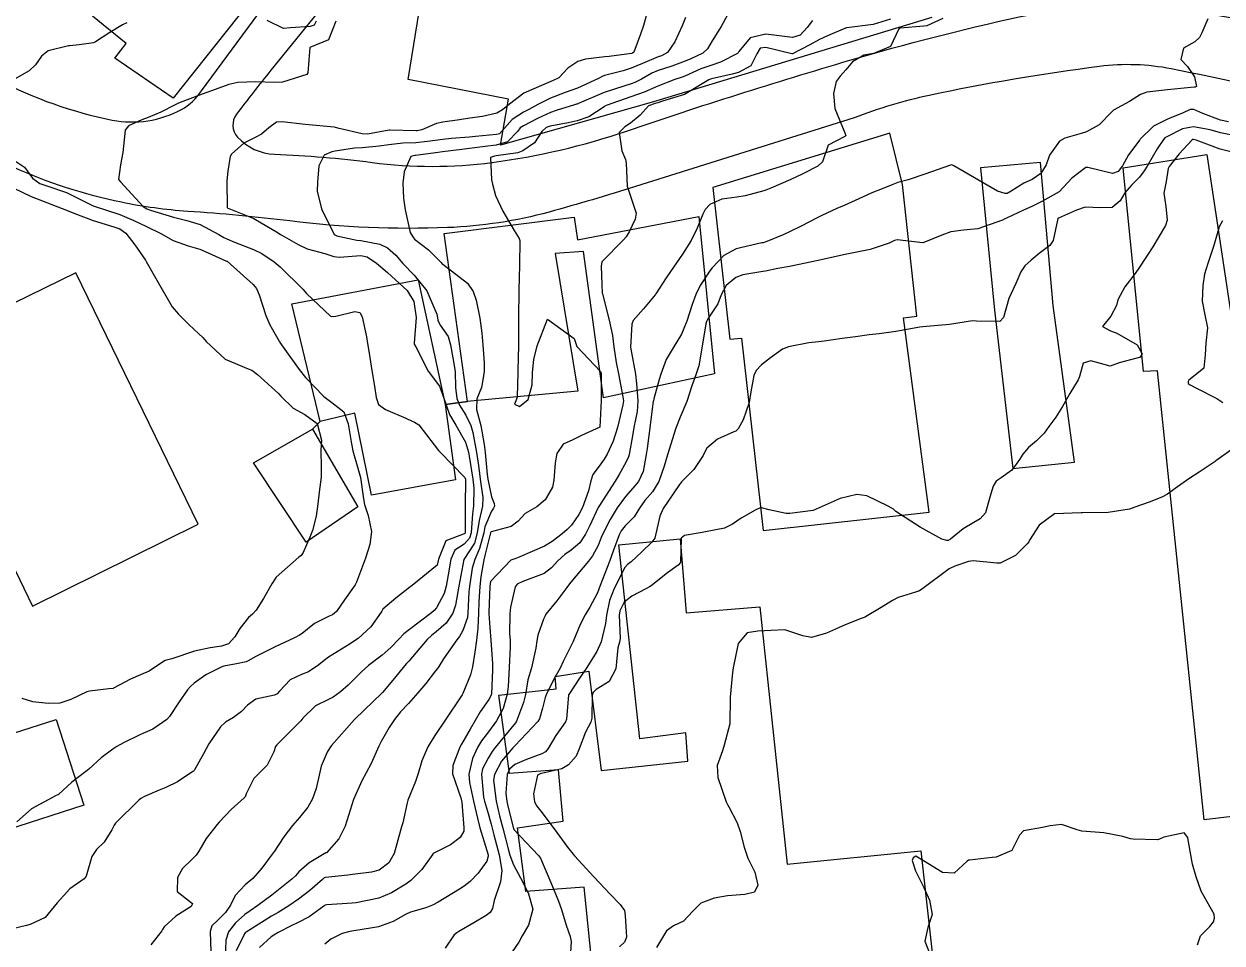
# Model space of a CAD drawing. Header units: metres. Extents: x 318500 to 325275, y 7408834 to 7428799.
# Drawn here: x 320291.7 to 320381.1, y 7410681.9 to 7410750.4 of the extents above; entities that cross this region are included whole.
import ezdxf

# ---------------------------------------------------------------- set-up
doc = ezdxf.new("R2010")
doc.units = ezdxf.units.M
doc.header["$MEASUREMENT"] = 0
for name, color, linetype in [('Curvas de Nivel 1m', 11, 'Continuous'), ('Curvas de Nivel 5m', 15, 'Continuous'), ('Edificações', 30, 'Continuous'), ('Vias Primárias', 230, 'Continuous')]:
    doc.layers.add(name, color=color, linetype=linetype)

msp = doc.modelspace()

# ---------------------------------------------------------------- linework, layer by layer
at = {"layer": 'Curvas de Nivel 1m', "flags": 128}
for points, elevation in [([(320315, 7410750.601), (320314.472, 7410749.213), (320313.07, 7410748.639), (320312.909, 7410746.755), (320312.837, 7410746.623), (320311.034, 7410746.062), (320310.41, 7410746.036), (320309.034, 7410746.097), (320307.694, 7410746.032), (320307.032, 7410745.887), (320305.726, 7410745.419), (320305.024, 7410745.173), (320303.905, 7410744.747), (320303.27, 7410744.502), (320303.014, 7410744.378), (320301.964, 7410743.812), (320301, 7410743.418), (320300.531, 7410743.253), (320299.548, 7410742.802), (320299.299, 7410742.492), (320299.123, 7410740.808), (320298.951, 7410739.89), (320298.797, 7410738.812), (320298.937, 7410738.62), (320300.636, 7410736.784), (320300.907, 7410736.612), (320301.179, 7410736.504), (320302.898, 7410735.981), (320303.895, 7410735.745), (320304.891, 7410735.437), (320306.288, 7410734.709), (320306.655, 7410734.481), (320306.877, 7410734.365), (320307.437, 7410734.132), (320308.869, 7410733.591), (320309.478, 7410733.282), (320310.407, 7410732.657), (320310.855, 7410732.3), (320312.548, 7410730.624), (320312.825, 7410730.299), (320314.606, 7410728.602), (320314.8, 7410728.58), (320315.015, 7410728.597), (320316.424, 7410728.957), (320316.805, 7410728.876), (320316.978, 7410728.567), (320317.296, 7410727.074), (320317.38, 7410726.561), (320317.488, 7410725.84), (320317.696, 7410724.556), (320317.89, 7410723.395), (320318.011, 7410722.551), (320318.201, 7410722.034), (320318.711, 7410721.658), (320320.234, 7410720.996), (320320.703, 7410720.781), (320320.885, 7410720.7), (320321.204, 7410720.512), (320322.671, 7410718.589), (320322.762, 7410718.489), (320324.642, 7410716.568), (320324.673, 7410716.46), (320324.675, 7410716.424), (320324.667, 7410714.46), (320324.664, 7410714.415), (320324.646, 7410712.459), (320324.635, 7410712.413), (320324.589, 7410712.373), (320323.205, 7410711.856), (320322.661, 7410710.488), (320322.556, 7410710.051), (320320.698, 7410708.518), (320320.611, 7410708.446), (320320.538, 7410708.387), (320319.48, 7410707.576), (320318.513, 7410706.748), (320318.433, 7410706.619), (320318.395, 7410706.542), (320317.617, 7410705.429), (320316.669, 7410704.567), (320316.479, 7410704.437), (320316.082, 7410704.181), (320314.466, 7410703.174), (320314.135, 7410702.931), (320313.735, 7410702.607), (320312.974, 7410702.093), (320312.449, 7410701.89), (320311.59, 7410701.485), (320310.812, 7410700.644), (320310.64, 7410700.434), (320310.425, 7410700.336), (320309.039, 7410700.052), (320308.414, 7410699.61), (320307.966, 7410699.125), (320307.367, 7410698.69), (320306.771, 7410698.322), (320306.393, 7410697.971), (320305.533, 7410696.713), (320305.124, 7410695.963), (320304.431, 7410694.729), (320304.395, 7410694.683), (320304.349, 7410694.647), (320303.194, 7410693.89), (320302.33, 7410693.451), (320301.835, 7410693.258), (320300.741, 7410692.776), (320300.47, 7410692.627), (320300.317, 7410692.503), (320298.573, 7410690.806), (320298.458, 7410690.647), (320298.292, 7410690.292), (320297.715, 7410689.381), (320297.153, 7410688.827), (320296.792, 7410688.302), (320296.386, 7410686.838), (320296.238, 7410686.641), (320295.173, 7410685.908), (320294.22, 7410684.86), (320293.323, 7410683.753), (320292.195, 7410683.234), (320291.925, 7410683.163), (320290.891, 7410682.909)], 747), ([(320338.22, 7410751.178), (320337.956, 7410750.291), (320337.745, 7410749.639), (320337.233, 7410748.298), (320337.139, 7410748.229), (320337.069, 7410748.208), (320335.411, 7410747.978), (320335.064, 7410747.95), (320333.626, 7410747.787), (320333.059, 7410747.596), (320332.305, 7410747.114), (320331.648, 7410746.374), (320331.228, 7410746.188), (320331.037, 7410746.111), (320330.524, 7410745.877), (320329.028, 7410745.236), (320327.955, 7410744.426), (320327.446, 7410744.001), (320327.009, 7410743.739), (320325.954, 7410743.502), (320325.004, 7410743.373), (320324.233, 7410743.24), (320322.999, 7410743.082), (320322.517, 7410742.977), (320321.433, 7410742.513), (320321.075, 7410742.432), (320320.989, 7410742.426), (320319.048, 7410742.481), (320318.989, 7410742.473), (320317.358, 7410742.191), (320316.984, 7410742.195), (320315.246, 7410742.596), (320314.991, 7410742.676), (320314.89, 7410742.702), (320312.994, 7410742.87), (320312.723, 7410742.895), (320310.997, 7410743.096), (320310.586, 7410743.066), (320309.997, 7410742.665), (320309.465, 7410742.19), (320308.979, 7410741.936), (320308.148, 7410741.513), (320307.233, 7410740.697), (320307.136, 7410740.52), (320306.947, 7410739.421), (320306.877, 7410738.701), (320306.91, 7410736.7), (320308.898, 7410735.887), (320310.715, 7410734.82), (320310.881, 7410734.709), (320310.987, 7410734.648), (320312.199, 7410733.955), (320312.87, 7410733.628), (320314.194, 7410733.28), (320314.865, 7410733.06), (320315.278, 7410733.008), (320316.866, 7410733.128), (320317.342, 7410733.04), (320318.031, 7410732.552), (320318.85, 7410731.861), (320320.318, 7410730.525), (320320.818, 7410729.696), (320320.999, 7410728.517), (320320.853, 7410726.591), (320320.863, 7410726.519), (320320.975, 7410726.319), (320321.898, 7410724.503), (320322.734, 7410723.392), (320323.076, 7410722.485), (320323.493, 7410721.264), (320323.957, 7410720.471), (320324.681, 7410719.215), (320324.905, 7410718.458), (320324.96, 7410718.163), (320325.228, 7410716.454), (320325.311, 7410715.776), (320325.271, 7410714.453), (320325.204, 7410713.862), (320325.093, 7410712.455), (320324.989, 7410712.051), (320324.577, 7410711.596), (320323.882, 7410711.159), (320323.588, 7410710.475), (320323.382, 7410709.311), (320323.23, 7410708.48), (320323.085, 7410707.929), (320322.516, 7410706.859), (320322.348, 7410706.656), (320322.149, 7410706.495), (320321.223, 7410705.785), (320320.491, 7410705.234), (320320.084, 7410704.926), (320319.703, 7410704.528), (320319.118, 7410703.889), (320318.468, 7410703.322), (320317.454, 7410702.555), (320316.919, 7410702.097), (320316.446, 7410701.604), (320315.926, 7410701.089), (320315.344, 7410700.586), (320314.816, 7410700.203), (320314.421, 7410700.006), (320313.48, 7410699.543), (320312.539, 7410698.619), (320312.482, 7410698.536), (320312.398, 7410698.438), (320310.601, 7410696.647), (320310.511, 7410696.515), (320310.372, 7410696.118), (320309.883, 7410695.131), (320309.414, 7410694.664), (320308.878, 7410694.136), (320308.325, 7410692.989), (320308.234, 7410692.768), (320308.169, 7410692.682), (320307.19, 7410691.812), (320306.302, 7410690.862), (320306.16, 7410690.702), (320305.334, 7410689.665), (320304.78, 7410688.722), (320304.578, 7410688.413), (320304.261, 7410688.102), (320303.576, 7410687.415), (320303.189, 7410686.746), (320303.182, 7410685.698), (320304.222, 7410684.891), (320304.308, 7410684.815), (320304.301, 7410684.729), (320304.272, 7410684.676), (320304.218, 7410684.581), (320303.083, 7410683.871), (320302.195, 7410683.08), (320302.087, 7410682.865), (320302.025, 7410682.762), (320301.206, 7410681.738)], 746), ([(320344.231, 7410751.086), (320343.751, 7410750.213), (320343.502, 7410749.808), (320343.084, 7410749.134), (320342.745, 7410748.555), (320342.379, 7410748.23), (320341.498, 7410747.808), (320341.061, 7410747.628), (320340.069, 7410747.251), (320339.05, 7410746.922), (320338.594, 7410746.737), (320337.802, 7410746.292), (320337.308, 7410746.027), (320337.036, 7410745.928), (320336.495, 7410745.769), (320335.03, 7410745.289), (320333.156, 7410744.492), (320333.021, 7410744.43), (320332.968, 7410744.413), (320332.82, 7410744.362), (320331.452, 7410743.937), (320331.011, 7410743.788), (320330.05, 7410743.348), (320328.996, 7410742.797), (320328.765, 7410742.642), (320328.576, 7410742.416), (320327.804, 7410741.601), (320326.974, 7410741.35), (320326.152, 7410741.268), (320324.97, 7410741.104), (320324.403, 7410741.034), (320322.966, 7410740.866), (320322.638, 7410740.822), (320320.961, 7410740.601), (320320.892, 7410740.589), (320320.613, 7410740.523), (320320.108, 7410739.369), (320320.002, 7410738.529), (320320.05, 7410737.402), (320320.177, 7410736.527), (320320.565, 7410734.843), (320320.742, 7410734.521), (320320.802, 7410734.443), (320320.878, 7410734.362), (320321.91, 7410733.544), (320322.861, 7410732.609), (320322.918, 7410732.546), (320322.996, 7410732.488), (320324.839, 7410731.063), (320325.264, 7410730.456), (320325.474, 7410729.799), (320325.749, 7410728.451), (320325.899, 7410727.338), (320325.97, 7410726.448), (320326.069, 7410725.139), (320326.074, 7410724.447), (320325.884, 7410723.297), (320325.531, 7410722.452), (320325.51, 7410721.654), (320325.822, 7410720.449), (320326.077, 7410719.048), (320326.139, 7410718.445), (320326.294, 7410716.794), (320326.335, 7410716.443), (320326.627, 7410715.14), (320326.819, 7410714.634), (320326.846, 7410714.437), (320326.766, 7410714.29), (320326.615, 7410714.079), (320326.134, 7410712.908), (320326.04, 7410712.446), (320325.732, 7410711.289), (320325.377, 7410710.452), (320325.185, 7410709.822), (320324.977, 7410708.456), (320324.935, 7410708.055), (320324.865, 7410706.456), (320324.823, 7410706.139), (320324.491, 7410705.165), (320324.233, 7410704.714), (320324.043, 7410704.467), (320323.05, 7410703.065), (320322.698, 7410702.486), (320322.601, 7410702.345), (320322.455, 7410702.155), (320321.731, 7410701.21), (320321.12, 7410700.51), (320320.418, 7410699.733), (320319.842, 7410699.092), (320319.374, 7410698.53), (320318.988, 7410697.94), (320318.384, 7410696.898), (320318.209, 7410696.543), (320317.652, 7410695.26), (320317.265, 7410694.556), (320316.949, 7410693.953), (320316.32, 7410692.57), (320315.701, 7410690.579), (320315.233, 7410689.639), (320314.316, 7410688.599), (320314.285, 7410688.584), (320314.27, 7410688.576), (320313.029, 7410687.842), (320312.248, 7410687.169), (320311.986, 7410686.881), (320311.73, 7410686.628), (320310.228, 7410685.429), (320309.197, 7410684.665), (320308.621, 7410684.267), (320308.209, 7410683.979), (320307.526, 7410683.361), (320306.999, 7410682.692), (320306.793, 7410682.082), (320306.739, 7410680.694)], 744), ([(320350.576, 7410750.654), (320350.18, 7410750.129), (320349.656, 7410749.57), (320349.089, 7410749.391), (320347.684, 7410749.568), (320347.092, 7410749.649), (320345.908, 7410749.367), (320345.072, 7410748.335), (320345.026, 7410748.245), (320344.969, 7410748.201), (320343.711, 7410747.563), (320343.057, 7410747.334), (320342.242, 7410747.042), (320341.044, 7410746.51), (320340.855, 7410746.441), (320340.296, 7410746.261), (320339.035, 7410745.75), (320338.014, 7410745.307), (320337.027, 7410744.974), (320335.183, 7410744.328), (320335.074, 7410744.275), (320335.018, 7410744.223), (320333.884, 7410743.47), (320333.002, 7410743.172), (320332.331, 7410743.036), (320330.996, 7410742.783), (320330.704, 7410742.675), (320330.365, 7410742.389), (320329.833, 7410741.541), (320328.968, 7410740.927), (320328.584, 7410740.798), (320326.962, 7410740.558), (320326.856, 7410740.547), (320326.558, 7410740.444), (320326.616, 7410738.771), (320326.687, 7410738.443), (320326.928, 7410737.607), (320327.468, 7410736.432), (320328.321, 7410734.986), (320328.689, 7410734.413), (320328.725, 7410734.259), (320328.717, 7410732.412), (320328.667, 7410730.578), (320328.661, 7410730.413), (320328.629, 7410728.587), (320328.634, 7410728.412), (320328.647, 7410728.261), (320328.625, 7410726.412), (320328.592, 7410724.573), (320328.587, 7410724.412), (320328.532, 7410722.603), (320328.483, 7410722.414), (320328.342, 7410722.042), (320328.715, 7410721.865), (320329.355, 7410722.4), (320329.648, 7410723.485), (320329.69, 7410724.396), (320329.775, 7410725.385), (320330.03, 7410726.391), (320330.8, 7410728.38), (320332.786, 7410726.951), (320332.926, 7410726.502), (320332.996, 7410726.357), (320334.752, 7410724.473), (320334.79, 7410724.329), (320334.796, 7410724.283), (320334.807, 7410722.329), (320334.7, 7410720.33), (320333.324, 7410719.717), (320332.685, 7410719.391), (320331.979, 7410719.068), (320331.503, 7410718.372), (320331.36, 7410717.673), (320331.274, 7410716.374), (320331.163, 7410715.846), (320330.625, 7410714.919), (320330.003, 7410714.389), (320329.124, 7410713.891), (320328.604, 7410713.317), (320328.1, 7410712.915), (320326.591, 7410712.536), (320326.553, 7410712.478), (320326.545, 7410712.44), (320326.159, 7410710.851), (320326.051, 7410710.445), (320325.829, 7410709.165), (320325.753, 7410708.448), (320325.674, 7410707.297), (320325.662, 7410706.448), (320325.611, 7410705.331), (320325.496, 7410704.45), (320325.372, 7410703.55), (320325.197, 7410702.453), (320325.046, 7410701.859), (320324.471, 7410700.46), (320324.46, 7410700.429), (320324.429, 7410700.37), (320323.173, 7410698.478), (320322.389, 7410697.34), (320321.868, 7410696.498), (320321.414, 7410695.454), (320321.148, 7410694.508), (320320.954, 7410693.897), (320320.384, 7410692.519), (320320.318, 7410692.317), (320319.996, 7410690.83), (320319.914, 7410690.524), (320319.549, 7410689.259), (320319.349, 7410688.529), (320318.95, 7410687.843), (320318.251, 7410687.304), (320317.661, 7410687.136), (320316.246, 7410686.975), (320315.892, 7410686.928), (320314.242, 7410686.755), (320314.132, 7410686.711), (320314.011, 7410686.602), (320313.076, 7410685.767), (320312.225, 7410685.123), (320311.498, 7410684.631), (320310.707, 7410684.148), (320310.208, 7410683.864), (320309.459, 7410683.403), (320308.33, 7410682.678), (320308.253, 7410682.615), (320308.188, 7410682.538), (320307.572, 7410681.283)], 743), ([(320356.397, 7410750.761), (320355.105, 7410750.367), (320353.12, 7410750.11), (320353.1, 7410750.109), (320353.039, 7410750.091), (320351.684, 7410749.518), (320351.087, 7410749.25), (320350.371, 7410748.837), (320349.071, 7410748.185), (320349.03, 7410748.181), (320347.077, 7410748.649), (320346.666, 7410748.586), (320346.409, 7410748.18), (320345.969, 7410747.273), (320345.049, 7410746.788), (320344.586, 7410746.666), (320343.041, 7410746.319), (320342.969, 7410746.293), (320342.837, 7410746.223), (320341.029, 7410745.144), (320339.39, 7410744.64), (320339.022, 7410744.522), (320338.84, 7410744.464), (320338.335, 7410744.287), (320337.711, 7410743.591), (320337.001, 7410743.009), (320336.577, 7410742.726), (320336.149, 7410742.313), (320336.352, 7410740.927), (320336.627, 7410740.305), (320336.667, 7410740.014), (320336.743, 7410738.303), (320336.931, 7410737.705), (320337.421, 7410736.295), (320337.345, 7410735.854), (320336.889, 7410734.893), (320336.667, 7410734.52), (320336.461, 7410734.306), (320334.863, 7410732.655), (320334.805, 7410732.331), (320334.84, 7410730.969), (320334.879, 7410730.329), (320334.891, 7410730.267), (320335.4, 7410728.321), (320335.639, 7410727.167), (320335.751, 7410726.315), (320335.925, 7410725.15), (320336.084, 7410724.31), (320336.424, 7410722.605), (320336.457, 7410722.304), (320336.411, 7410721.998), (320336.009, 7410720.31), (320335.704, 7410719.296), (320335.248, 7410718.321), (320335.033, 7410717.956), (320334.656, 7410717.412), (320334.189, 7410716.794), (320334.041, 7410716.339), (320333.867, 7410715.576), (320333.398, 7410714.348), (320333.14, 7410713.824), (320332.6, 7410713.032), (320332.264, 7410712.694), (320331.883, 7410712.367), (320331.146, 7410711.81), (320330.576, 7410711.469), (320329.826, 7410711.136), (320328.563, 7410710.595), (320328.429, 7410710.545), (320328.063, 7410710.417), (320326.544, 7410708.834), (320326.495, 7410708.486), (320326.487, 7410708.441), (320326.422, 7410706.53), (320326.42, 7410706.441), (320326.494, 7410705.39), (320326.576, 7410704.439), (320326.696, 7410702.67), (320326.694, 7410702.436), (320326.684, 7410702.209), (320326.617, 7410700.437), (320326.58, 7410700.285), (320326.424, 7410700.027), (320325.765, 7410699.091), (320325.398, 7410698.45), (320325.032, 7410697.816), (320324.382, 7410696.694), (320324.261, 7410696.462), (320323.725, 7410695.104), (320323.717, 7410694.469), (320324.324, 7410692.697), (320324.392, 7410692.459), (320324.406, 7410692.372), (320324.554, 7410690.457), (320324.55, 7410690.204), (320324.289, 7410689.724), (320323.559, 7410689.193), (320322.271, 7410688.525), (320322.251, 7410688.51), (320322.239, 7410688.49), (320321.417, 7410687.338), (320320.605, 7410686.515), (320320.237, 7410686.255), (320319.158, 7410685.604), (320318.227, 7410685.205), (320316.512, 7410684.855), (320316.223, 7410684.824), (320314.338, 7410684.715), (320314.221, 7410684.687), (320314.164, 7410684.657), (320314.102, 7410684.601), (320313.012, 7410683.808), (320312.202, 7410683.395), (320311.675, 7410683.15), (320310.696, 7410682.642), (320310.378, 7410682.456), (320310.185, 7410682.314), (320309.303, 7410681.533)], 742), ([(320313.534, 7410750.616), (320313.398, 7410750.314), (320313.094, 7410750.214), (320311.613, 7410750.121), (320311.091, 7410750.064), (320309.895, 7410750.668)], 748), ([(320360.301, 7410750.803), (320359.104, 7410750.267), (320358.878, 7410750.239), (320357.101, 7410750.083), (320357.067, 7410750.074), (320357.019, 7410750.041), (320356.398, 7410748.729), (320355.072, 7410748.178), (320354.965, 7410748.168), (320354.397, 7410748.07), (320353.563, 7410747.582), (320353.054, 7410746.991), (320352.624, 7410746.519), (320352.33, 7410746.101), (320352.139, 7410745.212), (320352.241, 7410744.102), (320352.993, 7410742.285), (320353.047, 7410742.089), (320353.033, 7410742.046), (320352.989, 7410742.012), (320351.733, 7410741.354), (320351.307, 7410740.115), (320350.957, 7410739.787), (320349.848, 7410739.234), (320348.947, 7410738.812), (320347.453, 7410738.162), (320347.095, 7410738.01), (320346.937, 7410737.955), (320345.548, 7410737.573), (320344.929, 7410737.472), (320343.804, 7410737.335), (320342.921, 7410736.949), (320342.564, 7410736.576), (320342.381, 7410736.228), (320341.965, 7410735.162), (320341.518, 7410734.24), (320340.87, 7410733.222), (320340.202, 7410732.26), (320339.659, 7410731.457), (320338.878, 7410730.279), (320338.859, 7410730.25), (320338.829, 7410730.208), (320337.953, 7410729.149), (320337.184, 7410728.296), (320337.078, 7410728.016), (320337.003, 7410726.298), (320337.037, 7410726.036), (320337.369, 7410724.294), (320337.449, 7410723.583), (320337.542, 7410722.292), (320337.498, 7410721.506), (320337.248, 7410720.295), (320337.162, 7410719.827), (320336.891, 7410718.298), (320336.844, 7410718.121), (320336.662, 7410717.74), (320336.144, 7410716.811), (320335.846, 7410716.312), (320334.621, 7410714.404), (320334.584, 7410714.331), (320333.951, 7410712.989), (320333.63, 7410712.344), (320333.22, 7410711.711), (320332.572, 7410711.162), (320332.093, 7410710.839), (320331.564, 7410710.37), (320331.093, 7410709.836), (320330.55, 7410709.414), (320328.954, 7410708.814), (320328.542, 7410708.612), (320328.379, 7410708.412), (320328.029, 7410706.906), (320327.984, 7410706.418), (320327.973, 7410704.933), (320328.004, 7410704.417), (320328.016, 7410703.957), (320327.938, 7410702.418), (320327.868, 7410700.989), (320327.798, 7410700.419), (320327.48, 7410699.358), (320326.987, 7410698.431), (320326.392, 7410697.619), (320325.887, 7410696.943), (320325.575, 7410696.448), (320325.195, 7410695.625), (320324.942, 7410694.454), (320324.974, 7410693.821), (320325.271, 7410692.45), (320325.576, 7410691.179), (320325.755, 7410690.445), (320326.275, 7410688.764), (320326.371, 7410688.438), (320326.38, 7410688.326), (320326.263, 7410687.958), (320325.632, 7410687.064), (320325.019, 7410686.452), (320324.589, 7410686.104), (320324.234, 7410685.865), (320322.648, 7410684.907), (320322.222, 7410684.683), (320321.732, 7410684.497), (320320.577, 7410684.152), (320320.212, 7410683.982), (320319.276, 7410683.457), (320318.198, 7410683.076), (320317.754, 7410682.989), (320316.193, 7410682.745), (320316.043, 7410682.721), (320315.486, 7410682.581), (320314.628, 7410682.149), (320314.177, 7410681.766)], 741), ([(320299.412, 7410750.489), (320299.093, 7410750.338), (320298.136, 7410749.772), (320297.073, 7410749.069), (320296.916, 7410748.998), (320295.85, 7410748.852), (320295.154, 7410748.774), (320295.069, 7410748.762), (320293.552, 7410748.394), (320293.057, 7410747.995), (320292.592, 7410747.352), (320292.125, 7410746.904), (320291.034, 7410746.282)], 748), ([(320381.615, 7410743.107), (320381.013, 7410743.234), (320379.688, 7410743.733), (320379.024, 7410744.011), (320378.754, 7410744.014), (320378.184, 7410743.753), (320377.363, 7410743.416), (320377.013, 7410743.288), (320376.021, 7410742.769), (320375.026, 7410741.799), (320374.99, 7410741.756), (320374.141, 7410740.646), (320373.684, 7410739.813), (320373.378, 7410739.401), (320372.962, 7410739.259), (320371.115, 7410739.7), (320370.968, 7410739.685), (320369.923, 7410738.898), (320368.962, 7410737.88), (320367.672, 7410737.15), (320366.923, 7410736.788), (320366.31, 7410736.518), (320365.038, 7410735.928), (320364.909, 7410735.86), (320364.746, 7410735.771), (320362.898, 7410735.129), (320361.846, 7410735.02), (320360.894, 7410734.894), (320360.228, 7410734.652), (320358.881, 7410734.091), (320358.809, 7410734.084), (320356.884, 7410734.299), (320356.682, 7410734.243), (320356.278, 7410734.046), (320354.875, 7410733.58), (320354.253, 7410733.449), (320352.871, 7410733.173), (320351.664, 7410732.904), (320350.866, 7410732.736), (320349.094, 7410732.369), (320348.862, 7410732.322), (320347.986, 7410732.153), (320347.058, 7410731.966), (320346.856, 7410731.932), (320345.362, 7410731.682), (320344.85, 7410731.503), (320344.14, 7410730.908), (320343.763, 7410730.211), (320343.496, 7410729.537), (320342.804, 7410728.495), (320342.702, 7410728.321), (320342.664, 7410728.222), (320342.612, 7410728.037), (320342.304, 7410726.227), (320342.086, 7410724.905), (320341.866, 7410724.233), (320341.558, 7410723.417), (320341.19, 7410722.243), (320340.708, 7410721.066), (320340.374, 7410720.255), (320339.963, 7410718.979), (320339.743, 7410718.264), (320339.494, 7410717.431), (320339.108, 7410716.273), (320338.632, 7410715.509), (320338.05, 7410714.862), (320337.657, 7410714.29), (320337.266, 7410713.637), (320336.6, 7410712.983), (320336.29, 7410712.609), (320336.149, 7410712.307), (320335.734, 7410711.151), (320335.429, 7410710.317), (320334.732, 7410708.518), (320334.653, 7410708.328), (320334.622, 7410708.246), (320334.535, 7410707.977), (320333.947, 7410706.91), (320333.6, 7410706.344), (320333.233, 7410705.615), (320332.716, 7410704.356), (320332.475, 7410703.84), (320331.978, 7410702.851), (320331.741, 7410702.367), (320331.271, 7410701.548), (320330.703, 7410700.377), (320330.634, 7410700.17), (320330.415, 7410699.374), (320330.204, 7410698.582), (320330.089, 7410698.385), (320328.382, 7410696.594), (320328.203, 7410696.413), (320327.361, 7410695.429), (320326.833, 7410694.433), (320326.778, 7410693.999), (320326.974, 7410692.43), (320327.225, 7410691.342), (320327.472, 7410690.422), (320327.894, 7410688.797), (320327.999, 7410688.414), (320328.259, 7410687.699), (320328.946, 7410686.399), (320329.372, 7410685.534), (320329.703, 7410684.388), (320329.391, 7410683.204), (320328.918, 7410682.399), (320328.669, 7410681.916), (320328.172, 7410681.195)], 739), ([(320382.761, 7410741.926), (320380.998, 7410742.283), (320380.225, 7410742.505), (320379.005, 7410742.731), (320378.183, 7410742.572), (320376.993, 7410741.98), (320376.864, 7410741.9), (320376.743, 7410741.774), (320376.289, 7410741.086), (320375.526, 7410739.792), (320375.323, 7410739.436), (320374.958, 7410738.978), (320374.364, 7410738.39), (320373.86, 7410737.811), (320373.525, 7410737.22), (320372.923, 7410736.701), (320372.061, 7410736.695), (320370.923, 7410736.745), (320370.274, 7410736.505), (320368.91, 7410735.913), (320368.885, 7410735.906), (320368.86, 7410735.881), (320368.518, 7410734.259), (320368.27, 7410733.886), (320367.488, 7410733.287), (320366.873, 7410732.784), (320366.412, 7410732.362), (320366.102, 7410731.911), (320365.726, 7410731.038), (320365.227, 7410729.924), (320364.809, 7410728.514), (320364.536, 7410728.202), (320362.804, 7410728.241), (320362.517, 7410728.251), (320360.8, 7410727.98), (320358.798, 7410727.814), (320358.566, 7410727.782), (320356.794, 7410727.476), (320355.544, 7410727.301), (320354.791, 7410727.208), (320353.786, 7410727.071), (320352.789, 7410726.948), (320351.428, 7410726.752), (320350.786, 7410726.678), (320350.291, 7410726.619), (320348.782, 7410726.312), (320348.32, 7410726.147), (320347.44, 7410725.49), (320346.762, 7410724.97), (320346.373, 7410724.558), (320346.191, 7410724.178), (320345.959, 7410722.955), (320345.844, 7410722.183), (320345.393, 7410720.875), (320345.029, 7410720.195), (320344.851, 7410720.045), (320344.697, 7410719.98), (320343.475, 7410719.425), (320342.678, 7410718.761), (320342.491, 7410718.404), (320342.407, 7410718.224), (320341.704, 7410717.184), (320340.805, 7410716.248), (320340.638, 7410716.059), (320339.434, 7410714.268), (320339.183, 7410713.699), (320338.86, 7410712.276), (320338.799, 7410712.064), (320338.582, 7410711.749), (320337.835, 7410711.023), (320337.045, 7410710.295), (320336.761, 7410710.095), (320336.556, 7410709.855), (320335.76, 7410708.312), (320335.427, 7410707.416), (320335.209, 7410706.32), (320335.134, 7410705.687), (320334.803, 7410704.325), (320334.473, 7410703.598), (320333.69, 7410702.342), (320333.195, 7410701.603), (320332.432, 7410700.477), (320332.386, 7410700.406), (320332.369, 7410700.361), (320332.209, 7410698.556), (320332.137, 7410698.363), (320331.428, 7410697.331), (320330.859, 7410696.375), (320330.643, 7410696.111), (320330.374, 7410695.969), (320329.221, 7410695.543), (320328.361, 7410695.165), (320327.958, 7410694.814), (320327.794, 7410694.418), (320327.702, 7410693.047), (320327.762, 7410692.418), (320327.865, 7410691.966), (320328.27, 7410690.41), (320328.299, 7410690.337), (320330.136, 7410688.382), (320330.267, 7410688.177), (320331.035, 7410686.372), (320331.613, 7410684.979), (320331.833, 7410684.364), (320332.202, 7410683.191), (320332.483, 7410682.356), (320332.557, 7410681.982), (320332.469, 7410680.355)], 738), ([(320382.071, 7410740.794), (320380.984, 7410741.074), (320379.183, 7410741.738), (320378.991, 7410741.793), (320378.946, 7410741.785), (320378.876, 7410741.742), (320377.934, 7410740.71), (320377.179, 7410739.767), (320377.113, 7410739.623), (320376.953, 7410738.66), (320376.81, 7410737.904), (320376.791, 7410737.772), (320376.925, 7410736.782), (320377.024, 7410735.768), (320376.906, 7410735.361), (320375.953, 7410733.784), (320375.543, 7410733.127), (320374.865, 7410732.113), (320374.732, 7410731.931), (320374.64, 7410731.802), (320373.865, 7410730.79), (320373.358, 7410729.815), (320373.248, 7410729.393), (320372.818, 7410728.621), (320372.21, 7410727.829), (320372.805, 7410727.505), (320373.266, 7410727.352), (320374.79, 7410726.467), (320375.167, 7410725.794), (320375.025, 7410725.547), (320374.775, 7410725.482), (320373.444, 7410725.139), (320372.766, 7410724.879), (320371.333, 7410725.28), (320370.769, 7410725.105), (320370.494, 7410724.114), (320370.381, 7410723.856), (320369.756, 7410722.844), (320369.222, 7410721.872), (320368.712, 7410721.078), (320368.211, 7410720.379), (320367.852, 7410719.888), (320367.283, 7410719.302), (320366.684, 7410718.804), (320366.257, 7410718.325), (320366.023, 7410717.91), (320365.446, 7410717.131), (320364.649, 7410716.557), (320364.271, 7410716.31), (320364.056, 7410715.939), (320363.806, 7410715.117), (320363.468, 7410713.947), (320363.081, 7410713.484), (320362.609, 7410713.225), (320361.815, 7410712.755), (320360.865, 7410711.977), (320360.692, 7410711.876), (320360.588, 7410711.868), (320360.21, 7410711.986), (320358.603, 7410712.862), (320356.781, 7410714.038), (320356.699, 7410714.117), (320356.622, 7410714.213), (320356.225, 7410714.443), (320354.632, 7410715.218), (320353.881, 7410715.32), (320352.629, 7410715.012), (320350.62, 7410714.12), (320348.872, 7410713.882), (320348.616, 7410713.893), (320347.343, 7410714.159), (320346.759, 7410714.306), (320346.621, 7410714.291), (320346.331, 7410714.174), (320345.25, 7410713.551), (320344.603, 7410713.094), (320343.996, 7410712.809), (320342.595, 7410712.528), (320342.337, 7410712.481), (320341.014, 7410712.244), (320340.777, 7410712.057), (320340.72, 7410710.248), (320340.558, 7410710.045), (320339.754, 7410709.464), (320338.542, 7410708.51), (320338.398, 7410708.424), (320338.133, 7410708.284), (320337.095, 7410707.731), (320336.525, 7410707.284), (320336.184, 7410706.636), (320336.138, 7410706.306), (320336.221, 7410704.567), (320336.182, 7410704.304), (320336.055, 7410703.885), (320335.889, 7410702.309), (320335.404, 7410701.357), (320334.436, 7410700.757), (320334.216, 7410700.551), (320334.135, 7410700.334), (320334.107, 7410698.632), (320334.03, 7410698.336), (320333.629, 7410697.578), (320333.168, 7410696.348), (320332.939, 7410695.784), (320332.362, 7410695.143), (320331.867, 7410694.855), (320330.352, 7410694.509), (320330.244, 7410694.489), (320330.056, 7410694.384), (320329.742, 7410692.976), (320329.817, 7410692.388), (320330.01, 7410692.078), (320330.313, 7410691.686), (320331.291, 7410690.37), (320332.28, 7410689.009), (320332.809, 7410688.352), (320334.247, 7410686.808), (320334.704, 7410686.323), (320335.439, 7410685.518), (320336.224, 7410684.723), (320336.555, 7410684.297), (320336.587, 7410683.923), (320336.688, 7410682.295), (320336.545, 7410681.936), (320336.179, 7410681.582)], 737), ([(320290.953, 7410740.261), (320291.772, 7410739.732), (320292.379, 7410738.898), (320292.934, 7410738.499), (320293.517, 7410738.296), (320294.924, 7410737.823), (320296.91, 7410736.84), (320298.901, 7410736.197), (320299.934, 7410735.755), (320300.888, 7410735.306), (320301.952, 7410734.769), (320302.875, 7410734.259), (320303.989, 7410733.861), (320304.869, 7410733.612), (320305.487, 7410733.342), (320306.86, 7410732.716), (320306.889, 7410732.7), (320308.834, 7410730.97), (320309.099, 7410730.676), (320309.287, 7410730.209), (320309.775, 7410728.665), (320310.084, 7410727.951), (320310.781, 7410726.754), (320310.818, 7410726.687), (320310.836, 7410726.649), (320310.955, 7410726.47), (320312.273, 7410724.627), (320312.741, 7410724.041), (320314.102, 7410722.606), (320314.716, 7410722.183), (320315.606, 7410721.483), (320315.937, 7410720.581), (320316.171, 7410719.085), (320316.273, 7410718.576), (320316.651, 7410717.28), (320316.843, 7410716.567), (320317.06, 7410714.999), (320317.149, 7410714.562), (320317.421, 7410713.744), (320317.68, 7410712.554), (320317.555, 7410711.575), (320317.225, 7410710.56), (320316.542, 7410708.766), (320316.44, 7410708.571), (320315.653, 7410707.453), (320315.055, 7410706.592), (320314.754, 7410706.348), (320314.504, 7410706.228), (320313.425, 7410705.682), (320312.485, 7410704.949), (320312.296, 7410704.81), (320311.932, 7410704.628), (320310.473, 7410703.958), (320309.029, 7410703.235), (320308.462, 7410702.893), (320308.307, 7410702.836), (320307.601, 7410702.689), (320306.654, 7410702.501), (320306.456, 7410702.433), (320305.3, 7410701.864), (320304.438, 7410701.232), (320304.173, 7410700.995), (320303.937, 7410700.737), (320303.326, 7410699.837), (320302.607, 7410698.757), (320302.398, 7410698.526), (320301.344, 7410697.817), (320300.386, 7410697.382), (320299.171, 7410696.798), (320298.667, 7410696.514), (320298.373, 7410696.329), (320297.507, 7410695.679), (320296.572, 7410694.837), (320296.456, 7410694.731), (320296.347, 7410694.649), (320295.324, 7410693.861), (320294.321, 7410692.943), (320294.274, 7410692.907), (320294.137, 7410692.863), (320292.31, 7410691.874), (320291.208, 7410690.906)], 748), ([(320290.929, 7410738.18), (320292.276, 7410737.544), (320292.916, 7410737.282), (320293.941, 7410736.875), (320294.905, 7410736.505), (320295.466, 7410736.29), (320296.894, 7410735.748), (320298.444, 7410735.259), (320298.884, 7410735.11), (320299.348, 7410734.803), (320300.004, 7410733.926), (320300.801, 7410732.781), (320300.859, 7410732.696), (320301.946, 7410730.769), (320302.808, 7410729.316), (320303.27, 7410728.753), (320304.042, 7410727.991), (320304.786, 7410727.297), (320305.081, 7410727.024), (320305.333, 7410726.722), (320306.761, 7410725.41), (320308.465, 7410724.683), (320308.748, 7410724.575), (320309.168, 7410724.249), (320310.723, 7410722.849), (320310.897, 7410722.647), (320311.824, 7410721.746), (320312.707, 7410721.272), (320313.605, 7410720.611), (320313.939, 7410719.35), (320313.878, 7410718.608), (320313.923, 7410717.335), (320313.914, 7410716.607), (320313.758, 7410715.479), (320313.653, 7410714.61), (320313.528, 7410713.689), (320313.255, 7410712.613), (320313.059, 7410712.139), (320312.565, 7410710.982), (320312.432, 7410710.752), (320312.245, 7410710.625), (320310.545, 7410709.148), (320310.245, 7410708.654), (320309.623, 7410707.564), (320309.055, 7410706.672), (320308.788, 7410706.394), (320308.502, 7410706.139), (320307.849, 7410705.327), (320307.473, 7410704.69), (320306.995, 7410704.175), (320306.473, 7410703.995), (320305.641, 7410703.882), (320304.469, 7410703.631), (320302.77, 7410703.062), (320302.462, 7410702.982), (320302.282, 7410702.942), (320301.995, 7410702.765), (320301.091, 7410702.133), (320300.446, 7410701.852), (320299.69, 7410701.543), (320298.431, 7410700.857), (320298.398, 7410700.843), (320298.081, 7410700.815), (320296.627, 7410700.637), (320296.426, 7410700.585), (320295.244, 7410700.025), (320294.413, 7410699.757), (320293.558, 7410699.727), (320292.414, 7410699.848), (320291.612, 7410700.096)], 749), ([(320381.15, 7410735.716), (320380.905, 7410735.265), (320380.555, 7410734.061), (320380.461, 7410733.724), (320380.069, 7410732.531), (320379.825, 7410731.73), (320379.693, 7410730.885), (320379.644, 7410729.732), (320379.834, 7410728.716), (320380.033, 7410727.728), (320379.922, 7410726.599), (320379.853, 7410725.729), (320379.759, 7410724.737), (320378.753, 7410723.915), (320378.657, 7410723.836), (320378.601, 7410723.742), (320378.606, 7410723.599), (320378.747, 7410723.485), (320379.263, 7410723.217), (320380.738, 7410722.48), (320381.181, 7410722.159)], 736), ([(320381.777, 7410718.611), (320380.671, 7410717.809), (320380.619, 7410717.773), (320380.545, 7410717.721), (320379.413, 7410716.982), (320378.657, 7410716.483), (320377.632, 7410715.755), (320377.061, 7410715.346), (320376.64, 7410715.11), (320375.692, 7410714.727), (320374.628, 7410714.353), (320374.207, 7410714.223), (320372.622, 7410713.964), (320370.712, 7410713.939), (320370.621, 7410713.941), (320368.62, 7410713.88), (320367.471, 7410713.028), (320366.769, 7410711.898), (320366.705, 7410711.782), (320366.586, 7410711.634), (320365.713, 7410710.773), (320364.564, 7410710.201), (320364.311, 7410710.186), (320362.566, 7410710.363), (320362.21, 7410710.319), (320361.183, 7410709.974), (320360.762, 7410709.774), (320360.556, 7410709.62), (320358.905, 7410708.366), (320358.541, 7410708.116), (320358.262, 7410708.014), (320356.95, 7410707.618), (320356.53, 7410707.402), (320355.693, 7410706.878), (320354.512, 7410706.192), (320354.426, 7410706.147), (320354.205, 7410706.065), (320352.995, 7410705.591), (320352.499, 7410705.378), (320351.616, 7410704.98), (320350.488, 7410704.64), (320349.856, 7410704.76), (320348.496, 7410705.206), (320347.492, 7410705.158), (320346.494, 7410705.118), (320345.691, 7410704.983), (320345.021, 7410704.192), (320344.646, 7410702.381), (320344.626, 7410702.198), (320344.611, 7410702.045), (320344.43, 7410700.2), (320344.4, 7410698.2), (320343.984, 7410696.604), (320343.843, 7410696.205), (320343.463, 7410695.109), (320343.494, 7410694.209), (320344.132, 7410692.393), (320344.222, 7410692.201), (320344.318, 7410692.018), (320344.942, 7410690.826), (320345.182, 7410690.187), (320345.463, 7410689.001), (320345.749, 7410688.178), (320346.255, 7410687.147), (320346.499, 7410686.166), (320346.235, 7410685.656), (320345.525, 7410685.473), (320344.232, 7410685.386), (320343.238, 7410685.202), (320342.226, 7410684.822), (320341.653, 7410684.229), (320340.957, 7410683.491), (320340.203, 7410683.15), (320339.686, 7410682.769), (320339.384, 7410682.262), (320338.926, 7410681.522)], 736)]:
    msp.add_lwpolyline(points, dxfattribs=dict(at, elevation=elevation))
at = {"layer": 'Curvas de Nivel 5m', "flags": 128}
for points, elevation in [([(320341.106, 7410750.889), (320340.85, 7410750.254), (320340.287, 7410749.057), (320339.741, 7410748.27), (320339.315, 7410748.028), (320339.065, 7410747.938), (320337.889, 7410747.46), (320337.052, 7410747.104), (320336.447, 7410746.911), (320335.043, 7410746.553), (320334.882, 7410746.493), (320334.606, 7410746.337), (320333.032, 7410745.602), (320332.11, 7410745.288), (320331.025, 7410744.878), (320330.073, 7410744.394), (320329.395, 7410744.023), (320329.011, 7410743.832), (320328.158, 7410743.267), (320327.417, 7410742.434), (320327.208, 7410742.216), (320326.986, 7410742.152), (320325.428, 7410742.011), (320324.983, 7410741.97), (320323.602, 7410741.859), (320322.98, 7410741.79), (320321.853, 7410741.631), (320320.975, 7410741.547), (320320.005, 7410741.499), (320318.973, 7410741.392), (320318.245, 7410741.277), (320316.969, 7410741.173), (320316.403, 7410741.144), (320314.965, 7410740.913), (320314.711, 7410740.856), (320314.136, 7410740.608), (320313.744, 7410739.82), (320313.631, 7410738.613), (320313.623, 7410737.92), (320313.932, 7410736.61), (320314.882, 7410734.702), (320315.093, 7410734.597), (320316.581, 7410734.279), (320316.877, 7410734.248), (320318.298, 7410733.972), (320318.872, 7410733.697), (320319.484, 7410733.151), (320320.016, 7410732.528), (320320.847, 7410731.66), (320321.791, 7410730.506), (320322.535, 7410728.763), (320322.585, 7410728.493), (320322.613, 7410728.308), (320322.795, 7410727.946), (320323.389, 7410727.084), (320323.558, 7410726.478), (320323.746, 7410725.495), (320323.909, 7410724.473), (320323.927, 7410723.278), (320324.03, 7410722.47), (320324.226, 7410721.978), (320324.708, 7410721.222), (320325.085, 7410720.456), (320325.222, 7410719.924), (320325.499, 7410718.452), (320325.64, 7410717.465), (320325.785, 7410716.449), (320325.986, 7410715.087), (320325.948, 7410714.447), (320325.69, 7410713.363), (320325.554, 7410712.45), (320325.341, 7410711.69), (320324.56, 7410710.46), (320324.185, 7410708.465), (320323.939, 7410707.048), (320323.748, 7410706.471), (320323.251, 7410705.726), (320322.489, 7410705.062), (320322.161, 7410704.819), (320321.831, 7410704.5), (320320.464, 7410702.889), (320320.285, 7410702.699), (320320.125, 7410702.523), (320319.376, 7410701.601), (320318.483, 7410700.539), (320318.458, 7410700.512), (320318.429, 7410700.482), (320316.44, 7410698.569), (320316.4, 7410698.526), (320314.696, 7410696.595), (320314.558, 7410696.416), (320314.372, 7410696.097), (320313.921, 7410695.04), (320313.821, 7410694.605), (320313.548, 7410693.391), (320313.258, 7410692.611), (320312.928, 7410692), (320312.306, 7410691.214), (320311.776, 7410690.628), (320311.135, 7410689.789), (320310.375, 7410688.648), (320310.334, 7410688.584), (320310.268, 7410688.488), (320309.48, 7410687.433), (320308.824, 7410686.671), (320308.235, 7410686.209), (320307.501, 7410685.414), (320307.147, 7410684.691), (320306.769, 7410684.137), (320306.203, 7410683.563), (320305.767, 7410683.135), (320305.644, 7410682.708), (320305.672, 7410681.203)], 745), ([(320380.058, 7410750.789), (320379.617, 7410749.735), (320379.448, 7410749.383), (320379.09, 7410749.057), (320378.25, 7410748.585), (320378.048, 7410747.755), (320378.544, 7410747.227), (320379.057, 7410746.465), (320379.211, 7410745.738), (320379.105, 7410745.684), (320379.049, 7410745.677), (320377.298, 7410745.515), (320377.046, 7410745.491), (320375.512, 7410745.323), (320375.04, 7410745.143), (320374.224, 7410744.616), (320373.022, 7410743.973), (320372.942, 7410743.9), (320372.887, 7410743.822), (320371.963, 7410742.879), (320370.998, 7410742.367), (320370.612, 7410742.239), (320369.384, 7410741.874), (320368.988, 7410741.649), (320368.238, 7410740.627), (320367.99, 7410739.89), (320367.606, 7410739.247), (320366.954, 7410738.809), (320366.332, 7410738.527), (320365.384, 7410737.923), (320365.098, 7410737.768), (320364.937, 7410737.749), (320364.374, 7410737.938), (320362.952, 7410738.741), (320361.123, 7410739.824), (320360.969, 7410739.887), (320360.868, 7410739.881), (320358.952, 7410739.203), (320357.698, 7410738.779), (320356.945, 7410738.575), (320356.551, 7410738.437), (320355.63, 7410738.053), (320355.128, 7410737.868), (320354.936, 7410737.791), (320353.764, 7410737.241), (320352.922, 7410736.861), (320352.388, 7410736.627), (320351.256, 7410736.115), (320351.026, 7410736), (320350.907, 7410735.937), (320349.711, 7410735.319), (320348.892, 7410734.912), (320348.37, 7410734.665), (320347.165, 7410734.166), (320346.879, 7410734.088), (320346.778, 7410734.07), (320344.874, 7410733.626), (320343.955, 7410733.123), (320343.079, 7410732.218), (320342.984, 7410732.093), (320342.856, 7410731.923), (320342.177, 7410730.893), (320341.86, 7410730.235), (320341.581, 7410729.476), (320341.194, 7410728.244), (320340.79, 7410727.262), (320340.163, 7410726.259), (320339.659, 7410725.374), (320339.248, 7410724.273), (320339.136, 7410723.882), (320338.722, 7410722.44), (320338.698, 7410722.303), (320338.693, 7410722.28), (320338.467, 7410720.517), (320338.438, 7410720.283), (320338.23, 7410718.731), (320338.171, 7410718.285), (320337.925, 7410717.013), (320337.579, 7410716.291), (320337.153, 7410715.777), (320336.629, 7410715.153), (320336.006, 7410714.309), (320335.469, 7410713.455), (320334.9, 7410712.325), (320334.81, 7410712.103), (320334.578, 7410711.508), (320334.164, 7410710.738), (320333.845, 7410710.341), (320332.544, 7410708.764), (320332.365, 7410708.538), (320332.229, 7410708.363), (320331.507, 7410707.389), (320330.682, 7410706.378), (320330.615, 7410706.273), (320330.504, 7410706.007), (320330.065, 7410704.808), (320329.993, 7410704.387), (320329.926, 7410703.84), (320329.596, 7410702.393), (320329.343, 7410701.5), (320329.148, 7410700.399), (320329.015, 7410699.808), (320328.483, 7410698.409), (320328.399, 7410698.282), (320326.882, 7410696.432), (320326.669, 7410696.143), (320326.368, 7410695.651), (320325.949, 7410694.852), (320325.877, 7410694.445), (320326.032, 7410692.736), (320326.093, 7410692.442), (320326.312, 7410691.685), (320326.593, 7410690.726), (320326.675, 7410690.434), (320326.805, 7410689.92), (320327.192, 7410688.426), (320327.401, 7410687.274), (320327.296, 7410686.424), (320326.828, 7410685.033), (320326.697, 7410684.433), (320326.512, 7410684.139), (320326.212, 7410683.918), (320325.295, 7410683.358), (320324.194, 7410682.712), (320324.035, 7410682.62), (320323.83, 7410682.465), (320323.176, 7410681.474)], 740), ([(320379.293, 7410681.729), (320379.521, 7410682.406), (320380.211, 7410683.104), (320380.49, 7410683.442), (320380.571, 7410683.715), (320380.528, 7410684.02), (320380.228, 7410684.546), (320379.569, 7410685.727), (320379.188, 7410686.799), (320378.926, 7410687.733), (320378.615, 7410689.417), (320378.561, 7410689.737), (320378.303, 7410690.075), (320376.781, 7410689.763), (320376.46, 7410689.605), (320376.297, 7410689.568), (320374.5, 7410689.594), (320374.297, 7410689.631), (320373.729, 7410689.806), (320372.303, 7410690.072), (320370.673, 7410690.214), (320370.304, 7410690.296), (320369.141, 7410690.7), (320368.307, 7410690.605), (320367.728, 7410690.464), (320366.303, 7410690.221), (320366.005, 7410689.904), (320365.435, 7410688.761), (320364.275, 7410688.26), (320363.98, 7410688.229), (320362.271, 7410688.051), (320362.199, 7410688.033), (320362.107, 7410687.962), (320361.15, 7410687.078), (320360.257, 7410687.116), (320358.849, 7410688.001), (320358.275, 7410688.335), (320358.067, 7410688.219), (320358.014, 7410688.014), (320358.258, 7410687.237), (320358.883, 7410686), (320359.301, 7410685.065), (320359.488, 7410683.991), (320359.177, 7410683.024), (320358.938, 7410681.999), (320359.439, 7410680.723)], 735)]:
    msp.add_lwpolyline(points, dxfattribs=dict(at, elevation=elevation))
at = {"layer": 'Edificações'}
for points in [[(320322.072, 7410769.024), (320302.868, 7410744.861), (320298.519, 7410747.841), (320299.371, 7410748.948), (320296.856, 7410750.992)], [(320359.469, 7410750.87), (320338.713, 7410744.59), (320327.286, 7410741.36), (320327.889, 7410744.79), (320320.408, 7410746.249), (320322.222, 7410757.497)], [(320336.367, 7410658.193), (320333.531, 7410686.035), (320329.19, 7410685.696), (320328.558, 7410690.44), (320331.971, 7410690.947), (320331.618, 7410694.782), (320327.954, 7410694.497), (320327.164, 7410700.355), (320331.456, 7410700.825), (320331.372, 7410701.737), (320333.892, 7410702.124), (320334.808, 7410694.731), (320341.266, 7410695.429), (320341.127, 7410697.53), (320337.689, 7410697.091), (320336.123, 7410711.554), (320340.696, 7410712.011), (320341.154, 7410706.483), (320346.641, 7410706.94), (320348.679, 7410687.733), (320358.66, 7410688.737), (320361.701, 7410661.202)]]:
    msp.add_lwpolyline(points, dxfattribs=at)
for points in [[(320346.885, 7410712.615), (320359.271, 7410713.992), (320357.362, 7410728.492), (320358.352, 7410728.615), (320357.288, 7410738.423), (320356.347, 7410742.256), (320343.144, 7410738.201), (320344.404, 7410726.892), (320345.273, 7410726.966)], [(320363.095, 7410739.67), (320364.148, 7410729.048), (320365.514, 7410717.253), (320370.122, 7410717.721), (320368.522, 7410729.405), (320367.585, 7410740.075)], [(320376.302, 7410724.532), (320375.271, 7410724.494), (320373.735, 7410739.673), (320379.996, 7410740.671), (320382.264, 7410725.49), (320388.18, 7410725.989), (320388.679, 7410722.081), (320391.799, 7410722.35), (320394.153, 7410718.954), (320396.96, 7410693.096), (320379.785, 7410691.06)], [(320343.258, 7410724.321), (320334.975, 7410722.523), (320333.495, 7410733.433), (320331.374, 7410733.273), (320333.054, 7410723.023), (320325.051, 7410722.264), (320323.164, 7410722.032), (320323.925, 7410716.397), (320317.676, 7410715.272), (320316.435, 7410721.386), (320313.834, 7410720.747), (320313.274, 7410720.187), (320316.637, 7410714.386), (320312.795, 7410711.748), (320308.874, 7410717.663), (320313.274, 7410720.187), (320313.834, 7410720.747), (320311.726, 7410729.531), (320321.149, 7410731.314), (320323.164, 7410722.032), (320324.826, 7410722.236), (320323.093, 7410734.778), (320332.792, 7410735.996), (320333.036, 7410734.295), (320342.094, 7410736.037)], [(320292.384, 7410706.976), (320304.74, 7410713.109), (320295.616, 7410731.836), (320288.582, 7410728.405), (320287.478, 7410730.611), (320282.234, 7410727.993)], [(320288.457, 7410696.707), (320294.144, 7410698.54), (320296.208, 7410692.136), (320290.521, 7410690.303)]]:
    msp.add_lwpolyline(points, close=True, dxfattribs=at)
at = {"layer": 'Vias Primárias'}
for points in [[(320374.295, 7410886.462), (320358.352, 7410867.855), (320345.89, 7410854.368), (320334.895, 7410840.7), (320324.015, 7410826.921), (320310.493, 7410809.376), (320300.29, 7410796.949), (320289.97, 7410784.065), (320276.41, 7410766.86, 0.097214), (320274.224, 7410762.595, 0.235323), (320275.014, 7410758.311, 0.063029), (320281.301, 7410751.834, 0.047129), (320289.82, 7410746.25, 0.072943), (320298.329, 7410743.236, 0.17509), (320303.484, 7410744.026, 0.124854), (320304.993, 7410745.422), (320317.679, 7410762.617), (320325.702, 7410772.455), (320374.195, 7410833.213), (320379.232, 7410839.276), (320395.023, 7410858.001)], [(320396.299, 7410856.351), (320353.212, 7410801.491), (320338.829, 7410782.264), (320310.162, 7410746.946, 0.008657), (320307.597, 7410743.672, 0.362094), (320307.679, 7410741.955, 0.200349), (320310.422, 7410740.687, -0.023269), (320317.71, 7410740.074, 0.065342), (320326.677, 7410740.074, 0.049523), (320336.689, 7410742.412, -0.010814), (320353.362, 7410747.695, -0.017092), (320365.986, 7410750.931, -0.061881), (320374.298, 7410751.708, -0.037551), (320381.315, 7410750.966, -0.03455), (320395.447, 7410747.363, 0.011282), (320410.89, 7410742.652, -0.027299), (320427.409, 7410737.028, -0.008411), (320437.481, 7410732.775, -0.003658), (320447.929, 7410728.063, -0.015059), (320455.268, 7410724.417, 0.074747), (320459.404, 7410722.945, 0.074691), (320465.122, 7410722.695, -2.247792)], [(320388.474, 7410744.522, 0.013829), (320377.338, 7410747.049, 0.08117), (320371.979, 7410747.229, 0.019971), (320359.268, 7410745.069, 0.040738), (320353.674, 7410743.401), (320337.366, 7410738.271, -0.009518), (320330.918, 7410736.376, -0.057232), (320323.337, 7410735.212, -0.040081), (320311.583, 7410735.707, 0.014009), (320303.967, 7410736.426, -0.034634), (320299.011, 7410737.101, -0.054296), (320290.945, 7410739.713, -0.051887), (320280.847, 7410745.565, -0.047059), (320273.144, 7410752.363, -0.094524)]]:
    msp.add_lwpolyline(points, format="xyb", dxfattribs=at)

doc.saveas('drawing.dxf')
